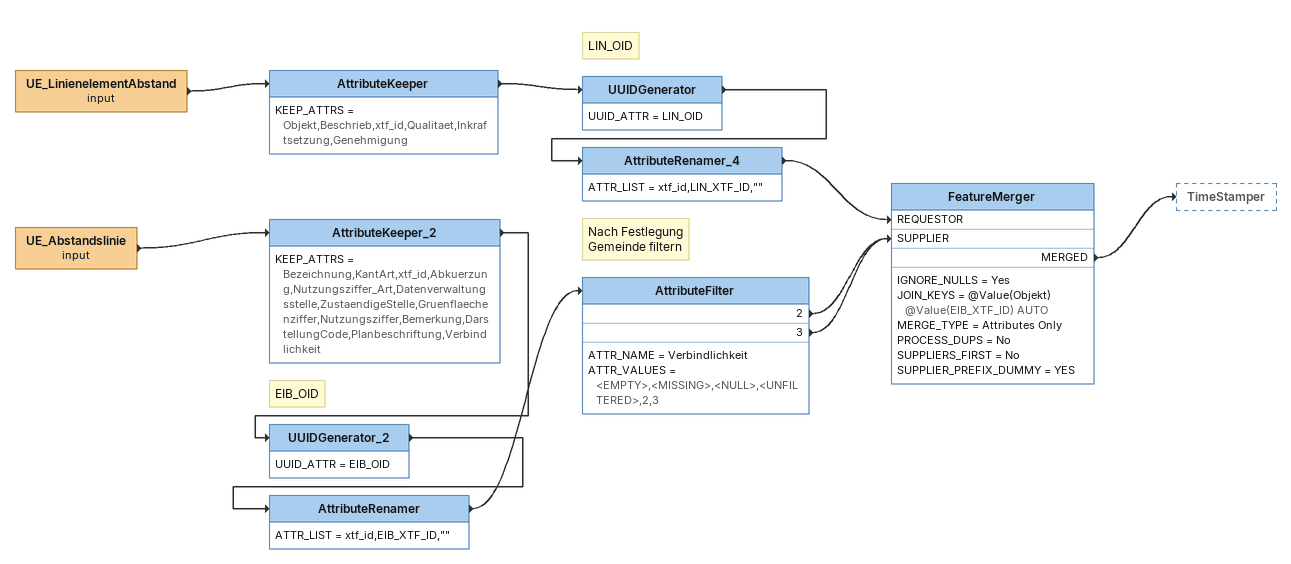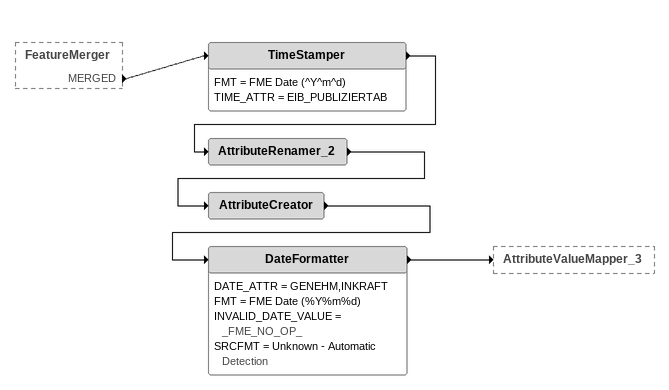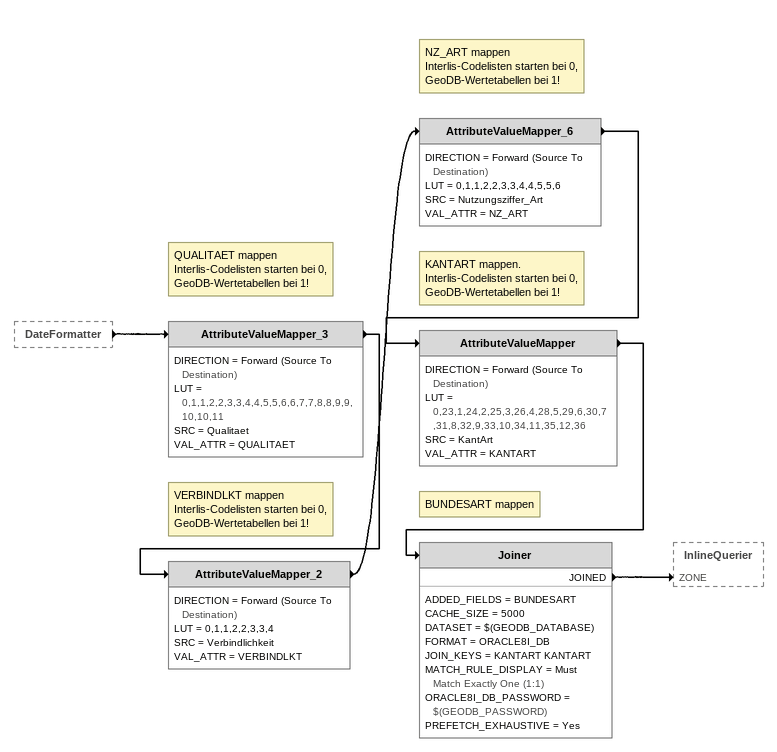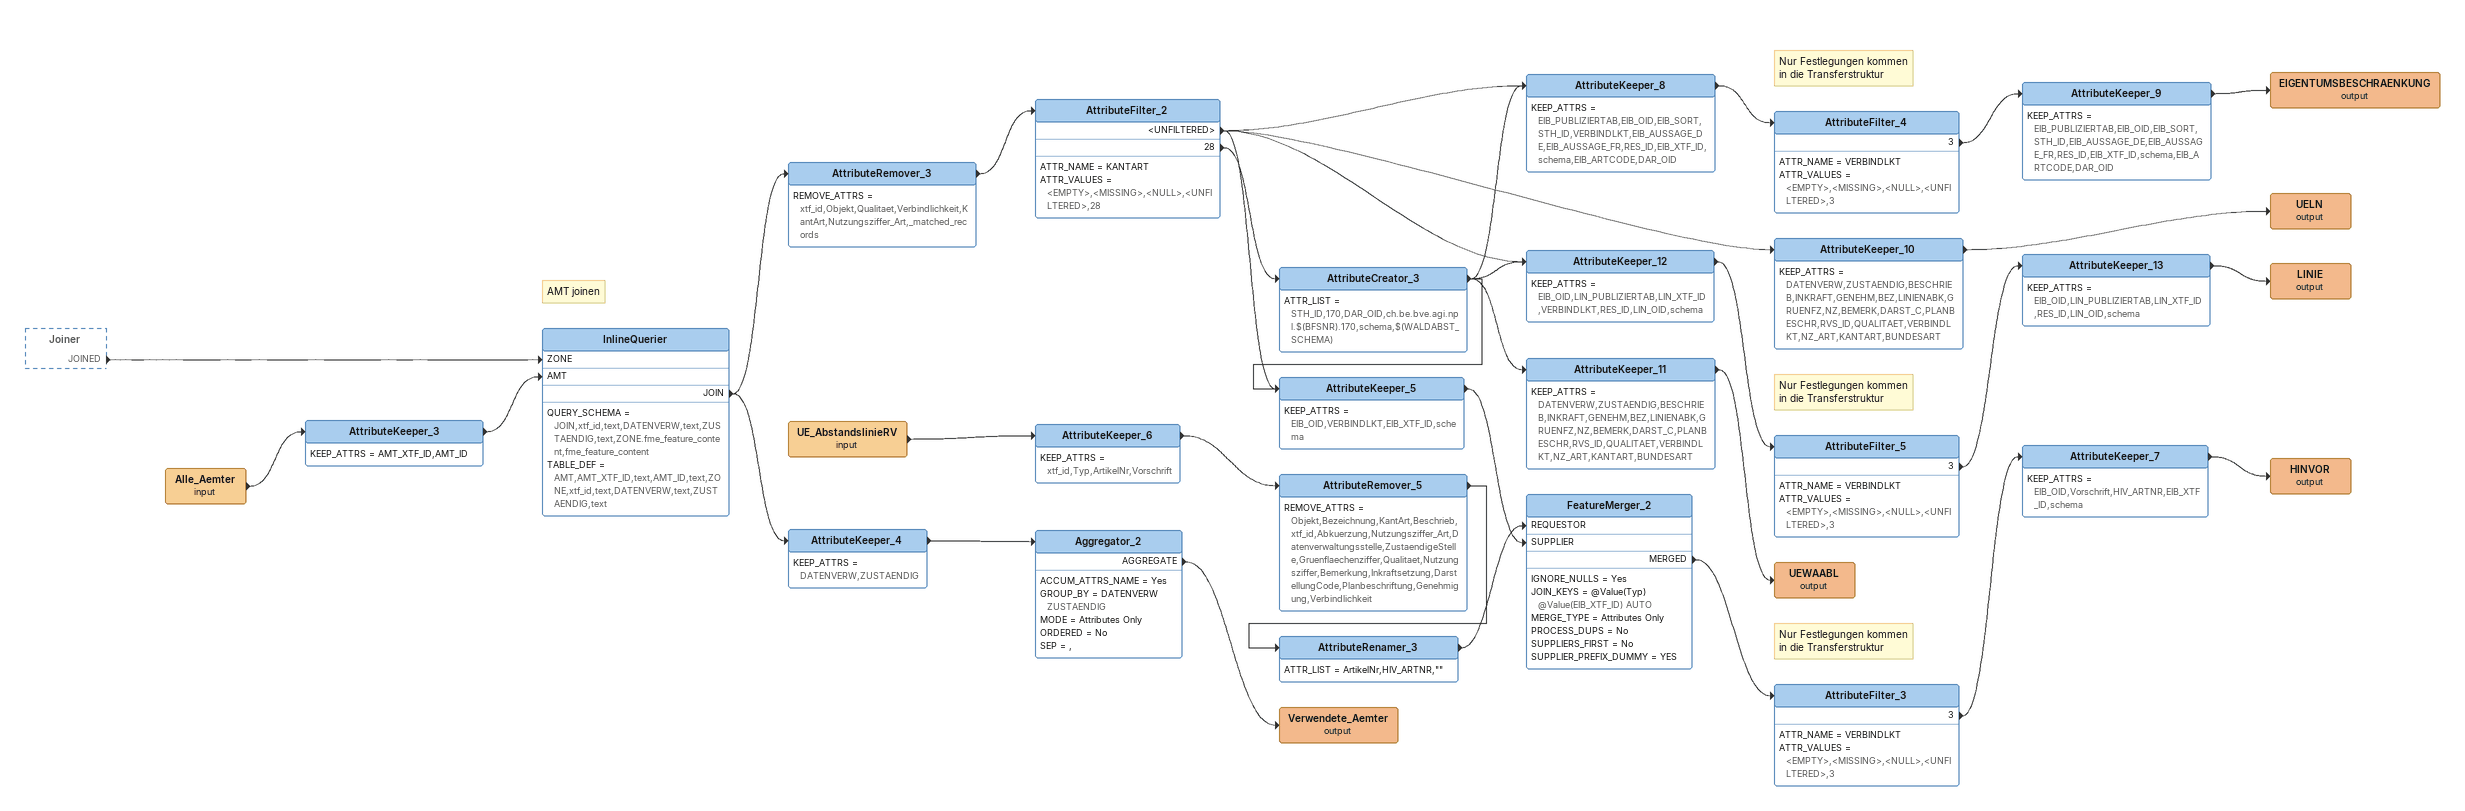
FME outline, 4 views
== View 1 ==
UE_LinienelementAbstand (input)
    -> AttributeKeeper
AttributeKeeper
    KEEP_ATTRS = Objekt,Beschrieb,xtf_id,Qualitaet,Inkraftsetzung,Genehmigung
    -> UUIDGenerator
Note: LIN_OID
UUIDGenerator
    UUID_ATTR = LIN_OID
    -> AttributeRenamer_4
AttributeRenamer_4
    ATTR_LIST = xtf_id,LIN_XTF_ID,""
    -> FeatureMerger [REQUESTOR]
UE_Abstandslinie (input)
    -> AttributeKeeper_2
AttributeKeeper_2
    KEEP_ATTRS = Bezeichnung,KantArt,xtf_id,Abkuerzung,Nutzungsziffer_Art,Datenverwaltungsstelle,ZustaendigeStelle,Gruenflaechenziffer,Nutzungsziffer,Bemerkung,DarstellungCode,Planbeschriftung,Verbindlichkeit
    -> UUIDGenerator_2
Note: EIB_OID
UUIDGenerator_2
    UUID_ATTR = EIB_OID
    -> AttributeRenamer
AttributeRenamer
    ATTR_LIST = xtf_id,EIB_XTF_ID,""
    -> AttributeFilter
Note: Nach Festlegung / Gemeinde filtern
AttributeFilter
    ATTR_NAME = Verbindlichkeit
    ATTR_VALUES = <EMPTY>,<MISSING>,<NULL>,<UNFILTERED>,2,3
    2 -> FeatureMerger [SUPPLIER]
    3 -> FeatureMerger [SUPPLIER]
FeatureMerger
    IGNORE_NULLS = Yes
    JOIN_KEYS = @Value(Objekt) @Value(EIB_XTF_ID) AUTO
    MERGE_TYPE = Attributes Only
    PROCESS_DUPS = No
    SUPPLIERS_FIRST = No
    SUPPLIER_PREFIX_DUMMY = YES
    MERGED -> TimeStamper

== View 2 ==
FeatureMerger [outside]
    MERGED -> TimeStamper
TimeStamper
    FMT = FME Date (^Y^m^d)
    TIME_ATTR = EIB_PUBLIZIERTAB
    -> AttributeRenamer_2
AttributeRenamer_2
    -> AttributeCreator
AttributeCreator
    -> DateFormatter
DateFormatter
    DATE_ATTR = GENEHM,INKRAFT
    FMT = FME Date (%Y%m%d)
    INVALID_DATE_VALUE = _FME_NO_OP_
    SRCFMT = Unknown - Automatic Detection
    -> AttributeValueMapper_3

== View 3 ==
DateFormatter [outside]
    -> AttributeValueMapper_3
Note: QUALITAET mappen / Interlis-Codelisten starten bei 0, / GeoDB-Wertetabellen bei 1!
AttributeValueMapper_3
    DIRECTION = Forward (Source To Destination)
    LUT = 0,1,1,2,2,3,3,4,4,5,5,6,6,7,7,8,8,9,9,10,10,11
    SRC = Qualitaet
    VAL_ATTR = QUALITAET
    -> AttributeValueMapper_2
Note: VERBINDLKT mappen / Interlis-Codelisten starten bei 0, / GeoDB-Wertetabellen bei 1!
AttributeValueMapper_2
    DIRECTION = Forward (Source To Destination)
    LUT = 0,1,1,2,2,3,3,4
    SRC = Verbindlichkeit
    VAL_ATTR = VERBINDLKT
    -> AttributeValueMapper_6
Note: NZ_ART mappen / Interlis-Codelisten starten bei 0, / GeoDB-Wertetabellen bei 1!
AttributeValueMapper_6
    DIRECTION = Forward (Source To Destination)
    LUT = 0,1,1,2,2,3,3,4,4,5,5,6
    SRC = Nutzungsziffer_Art
    VAL_ATTR = NZ_ART
    -> AttributeValueMapper
Note: KANTART mappen. / Interlis-Codelisten starten bei 0, / GeoDB-Wertetabellen bei 1!
AttributeValueMapper
    DIRECTION = Forward (Source To Destination)
    LUT = 0,23,1,24,2,25,3,26,4,28,5,29,6,30,7,31,8,32,9,33,10,34,11,35,12,36
    SRC = KantArt
    VAL_ATTR = KANTART
    -> Joiner
Note: BUNDESART mappen
Joiner
    ADDED_FIELDS = BUNDESART
    CACHE_SIZE = 5000
    DATASET = $(GEODB_DATABASE)
    FORMAT = ORACLE8I_DB
    JOIN_KEYS = KANTART KANTART
    MATCH_RULE_DISPLAY = Must Match Exactly One (1:1)
    ORACLE8I_DB_PASSWORD = $(GEODB_PASSWORD)
    PREFETCH_EXHAUSTIVE = Yes
    JOINED -> InlineQuerier [ZONE]

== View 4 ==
Joiner [outside]
    JOINED -> InlineQuerier [ZONE]
Alle_Aemter (input)
    -> AttributeKeeper_3
AttributeKeeper_3
    KEEP_ATTRS = AMT_XTF_ID,AMT_ID
    -> InlineQuerier [AMT]
Note: AMT joinen
InlineQuerier
    QUERY_SCHEMA = JOIN,xtf_id,text,DATENVERW,text,ZUSTAENDIG,text,ZONE.fme_feature_content,fme_feature_content
    TABLE_DEF = AMT,AMT_XTF_ID,text,AMT_ID,text,ZONE,xtf_id,text,DATENVERW,text,ZUSTAENDIG,text
    JOIN -> AttributeRemover_3
    JOIN -> AttributeKeeper_4
AttributeRemover_3
    REMOVE_ATTRS = xtf_id,Objekt,Qualitaet,Verbindlichkeit,KantArt,Nutzungsziffer_Art,_matched_records
    -> AttributeFilter_2
AttributeFilter_2
    ATTR_NAME = KANTART
    ATTR_VALUES = <EMPTY>,<MISSING>,<NULL>,<UNFILTERED>,28
    <UNFILTERED> -> AttributeKeeper_5
    <UNFILTERED> -> AttributeKeeper_8
    <UNFILTERED> -> AttributeKeeper_10
    <UNFILTERED> -> AttributeKeeper_12
    28 -> AttributeCreator_3
AttributeKeeper_10
    KEEP_ATTRS = DATENVERW,ZUSTAENDIG,BESCHRIEB,INKRAFT,GENEHM,BEZ,LINIENABK,GRUENFZ,NZ,BEMERK,DARST_C,PLANBESCHR,RVS_ID,QUALITAET,VERBINDLKT,NZ_ART,KANTART,BUNDESART
    -> UELN (output)
UELN (output)
AttributeCreator_3
    ATTR_LIST = STH_ID,170,DAR_OID,ch.be.bve.agi.npl.$(BFSNR).170,schema,$(WALDABST_SCHEMA)
    -> AttributeKeeper_8
    -> AttributeKeeper_11
    -> AttributeKeeper_12
    -> AttributeKeeper_5
AttributeKeeper_8
    KEEP_ATTRS = EIB_PUBLIZIERTAB,EIB_OID,EIB_SORT,STH_ID,VERBINDLKT,EIB_AUSSAGE_DE,EIB_AUSSAGE_FR,RES_ID,EIB_XTF_ID,schema,EIB_ARTCODE,DAR_OID
    -> AttributeFilter_4
Note: Nur Festlegungen kommen / in die Transferstruktur
AttributeFilter_4
    ATTR_NAME = VERBINDLKT
    ATTR_VALUES = <EMPTY>,<MISSING>,<NULL>,<UNFILTERED>,3
    3 -> AttributeKeeper_9
AttributeKeeper_9
    KEEP_ATTRS = EIB_PUBLIZIERTAB,EIB_OID,EIB_SORT,STH_ID,EIB_AUSSAGE_DE,EIB_AUSSAGE_FR,RES_ID,EIB_XTF_ID,schema,EIB_ARTCODE,DAR_OID
    -> EIGENTUMSBESCHRAENKUNG (output)
EIGENTUMSBESCHRAENKUNG (output)
AttributeKeeper_12
    KEEP_ATTRS = EIB_OID,LIN_PUBLIZIERTAB,LIN_XTF_ID,VERBINDLKT,RES_ID,LIN_OID,schema
    -> AttributeFilter_5
Note: Nur Festlegungen kommen / in die Transferstruktur
AttributeFilter_5
    ATTR_NAME = VERBINDLKT
    ATTR_VALUES = <EMPTY>,<MISSING>,<NULL>,<UNFILTERED>,3
    3 -> AttributeKeeper_13
AttributeKeeper_13
    KEEP_ATTRS = EIB_OID,LIN_PUBLIZIERTAB,LIN_XTF_ID,RES_ID,LIN_OID,schema
    -> LINIE (output)
LINIE (output)
AttributeKeeper_5
    KEEP_ATTRS = EIB_OID,VERBINDLKT,EIB_XTF_ID,schema
    -> FeatureMerger_2 [SUPPLIER]
AttributeKeeper_11
    KEEP_ATTRS = DATENVERW,ZUSTAENDIG,BESCHRIEB,INKRAFT,GENEHM,BEZ,LINIENABK,GRUENFZ,NZ,BEMERK,DARST_C,PLANBESCHR,RVS_ID,QUALITAET,VERBINDLKT,NZ_ART,KANTART,BUNDESART
    -> UEWAABL (output)
UEWAABL (output)
AttributeKeeper_4
    KEEP_ATTRS = DATENVERW,ZUSTAENDIG
    -> Aggregator_2
Aggregator_2
    ACCUM_ATTRS_NAME = Yes
    GROUP_BY = DATENVERW ZUSTAENDIG
    MODE = Attributes Only
    ORDERED = No
    SEP = ,
    AGGREGATE -> Verwendete_Aemter (output)
Verwendete_Aemter (output)
UE_AbstandslinieRV (input)
    -> AttributeKeeper_6
AttributeKeeper_6
    KEEP_ATTRS = xtf_id,Typ,ArtikelNr,Vorschrift
    -> AttributeRemover_5
AttributeRemover_5
    REMOVE_ATTRS = Objekt,Bezeichnung,KantArt,Beschrieb,xtf_id,Abkuerzung,Nutzungsziffer_Art,Datenverwaltungsstelle,ZustaendigeStelle,Gruenflaechenziffer,Qualitaet,Nutzungsziffer,Bemerkung,Inkraftsetzung,DarstellungCode,Planbeschriftung,Genehmigung,Verbindlichkeit
    -> AttributeRenamer_3
AttributeRenamer_3
    ATTR_LIST = ArtikelNr,HIV_ARTNR,""
    -> FeatureMerger_2 [REQUESTOR]
FeatureMerger_2
    IGNORE_NULLS = Yes
    JOIN_KEYS = @Value(Typ) @Value(EIB_XTF_ID) AUTO
    MERGE_TYPE = Attributes Only
    PROCESS_DUPS = No
    SUPPLIERS_FIRST = No
    SUPPLIER_PREFIX_DUMMY = YES
    MERGED -> AttributeFilter_3
Note: Nur Festlegungen kommen / in die Transferstruktur
AttributeFilter_3
    ATTR_NAME = VERBINDLKT
    ATTR_VALUES = <EMPTY>,<MISSING>,<NULL>,<UNFILTERED>,3
    3 -> AttributeKeeper_7
AttributeKeeper_7
    KEEP_ATTRS = EIB_OID,Vorschrift,HIV_ARTNR,EIB_XTF_ID,schema
    -> HINVOR (output)
HINVOR (output)
